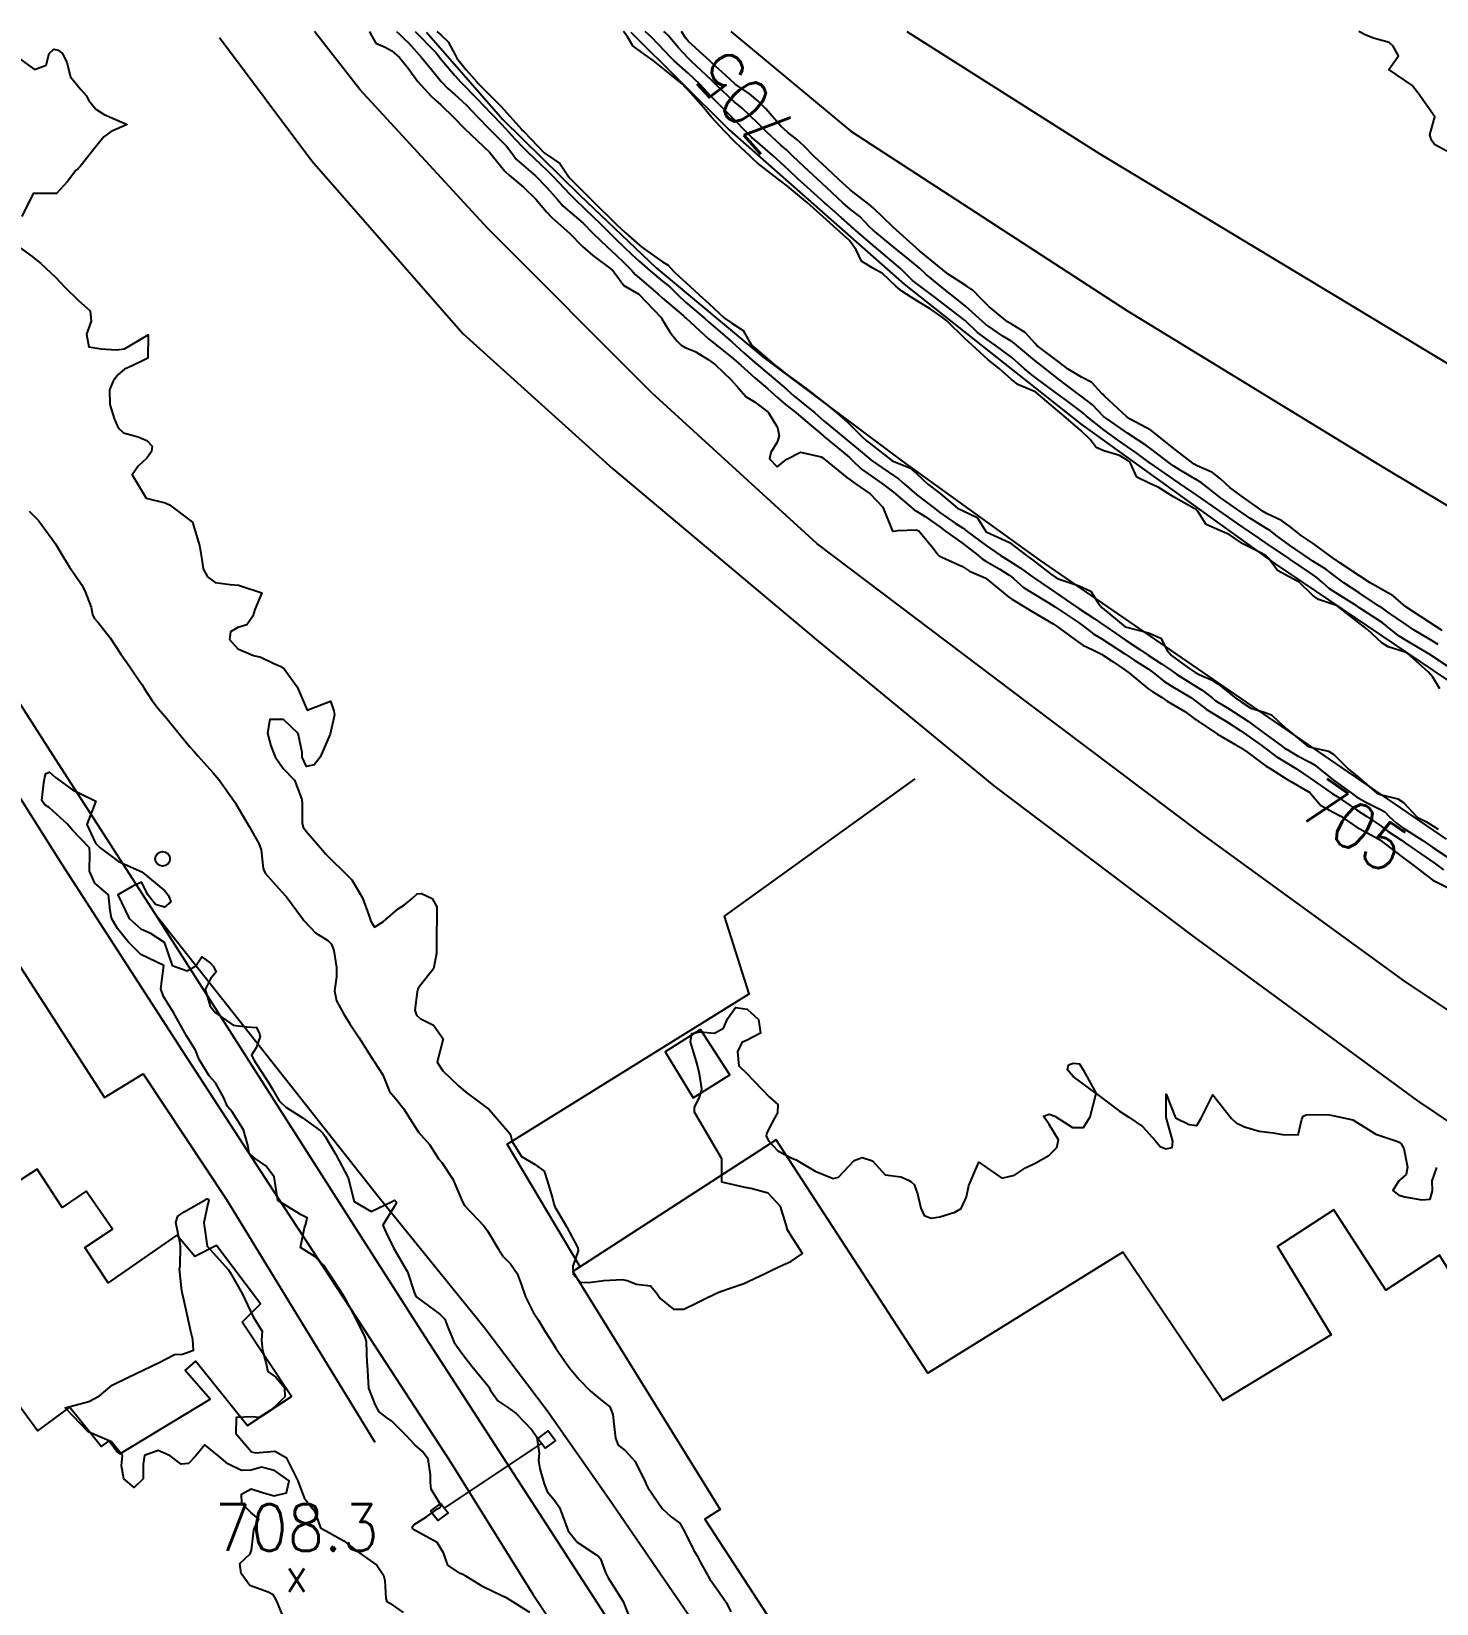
# Model space of a CAD drawing. Header units: metres. Extents: x 307586 to 320046, y 7427249 to 7434250.
# Drawn here: x 307871.4 to 307991.8, y 7434115.3 to 7434250 of the extents above; entities that cross this region are included whole.
import ezdxf
from ezdxf.enums import TextEntityAlignment as Align

# ---------------------------------------------------------------- set-up
doc = ezdxf.new("R2010")
doc.units = ezdxf.units.M
doc.header["$MEASUREMENT"] = 0
for name, color, linetype in [('Cotas', 45, 'Continuous'), ('Curvas de Nivel 1m', 11, 'Continuous'), ('Curvas de Nivel 5m', 15, 'Continuous'), ('Divisa', 42, 'FENCELINE2'), ('Edificações', 30, 'Continuous'), ('Hidrografia', 140, 'Continuous'), ('Linha Férrea', 20, 'Continuous'), ('Pontos Cotados', 45, 'Continuous'), ('Portico', 45, 'Continuous'), ('Postes', 20, 'Continuous'), ('Vias Primárias', 230, 'Continuous')]:
    doc.layers.add(name, color=color, linetype=linetype)
doc.styles.add('Style-STANDARD', font='STANDARD.shx')
doc.linetypes.add('FENCELINE2', pattern='A,0.25,-0.1,[132,ltypeshp.shx,S=0.1,R=0,X=-0.1,Y=0],-0.1,1', length=1.45)

# ---------------------------------------------------------------- blocks, each defined once
blk = doc.blocks.new('ELVTXT_81')
at = {"layer": 'Pontos Cotados', "linetype": 'Continuous', "style": 'Style-STANDARD'}
for s, height, p in [('708.3', 4, (0, 4)), ('x', 3, (0, 0))]:
    blk.add_text(s, height=height, dxfattribs=at).set_placement(p, align=Align.MIDDLE_CENTER)

msp = doc.modelspace()

# ---------------------------------------------------------------- linework, layer by layer
at = {"layer": 'Curvas de Nivel 1m', "flags": 128}
for points, elevation in [([(307902.65, 7434249.95), (307902.9, 7434249.71), (307903.31, 7434249.33), (307903.68, 7434248.98), (307904.82, 7434247.69), (307905.65, 7434246.69), (307906.48, 7434245.67), (307907.04, 7434245.07), (307907.62, 7434244.58), (307908.64, 7434243.64), (307909.6, 7434242.64), (307910.6, 7434241.62), (307911.57, 7434240.64), (307912.08, 7434240.12), (307912.48, 7434239.6), (307912.94, 7434238.97), (307913.55, 7434238.44), (307914.56, 7434237.57), (307915.53, 7434236.59), (307916.45, 7434235.55), (307916.94, 7434234.97), (307917.5, 7434234.5), (307918.64, 7434233.52), (307919.48, 7434232.68), (307920.69, 7434231.5), (307921.46, 7434230.78), (307922.12, 7434230.15), (307922.8, 7434229.47), (307923.11, 7434229.14), (307923.44, 7434228.85), (307925.07, 7434227.44), (307925.42, 7434227.13), (307927.23, 7434225.58), (307927.39, 7434225.44), (307927.43, 7434225.41), (307929.38, 7434223.63), (307929.66, 7434223.39), (307931.36, 7434222.05), (307931.73, 7434221.73), (307932.14, 7434221.36), (307933.34, 7434220.29), (307934.47, 7434219.33), (307935.32, 7434218.58), (307935.99, 7434217.99), (307936.87, 7434217.3), (307937.3, 7434216.95), (307939.25, 7434215.27), (307939.27, 7434215.25), (307939.35, 7434215.19), (307941.26, 7434213.64), (307941.47, 7434213.46), (307941.69, 7434213.24), (307942.48, 7434212.46), (307943.24, 7434211.94), (307944.3, 7434211.21), (307945.22, 7434210.48), (307946.77, 7434209.18), (307947, 7434208.97), (307947.2, 7434208.86), (307947.95, 7434208.41), (307949.19, 7434207.51), (307949.68, 7434207.15), (307951.17, 7434206.08), (307952.42, 7434205.11), (307952.82, 7434204.78), (307953.15, 7434204.57), (307954.33, 7434203.9), (307955.14, 7434203.39), (307955.32, 7434203.27), (307955.55, 7434203.07), (307956.38, 7434202.32), (307957.12, 7434201.85), (307958.49, 7434201.04), (307959.11, 7434200.63), (307960.21, 7434199.9), (307961.09, 7434199.32), (307961.5, 7434199), (307962.4, 7434198.32), (307963.07, 7434197.91), (307964.57, 7434196.96), (307965.06, 7434196.63), (307965.92, 7434196.08), (307967.04, 7434195.36), (307967.61, 7434194.93), (307968.4, 7434194.29), (307969.02, 7434193.9), (307970.7, 7434192.89), (307971.01, 7434192.66), (307972.02, 7434191.89), (307973, 7434191.31), (307973.76, 7434190.85), (307974.98, 7434190.03), (307976.72, 7434188.82), (307976.96, 7434188.63), (307978, 7434187.85), (307978.95, 7434187.28), (307979.77, 7434186.78), (307980.93, 7434185.99), (307982.72, 7434184.74), (307982.83, 7434184.66), (307982.91, 7434184.61), (307983.24, 7434184.41), (307984.9, 7434183.28), (307985.77, 7434182.71), (307986.89, 7434181.95), (307987.62, 7434181.43), (307988.75, 7434180.67), (307988.87, 7434180.59), (307989.1, 7434180.43), (307990.85, 7434179.23), (307991.66, 7434178.64), (307992.34, 7434178.13)], 704), ([(307904.26, 7434249.95), (307904.52, 7434249.69), (307905.67, 7434248.49), (307906.07, 7434248.08), (307906.4, 7434247.67), (307907.64, 7434246.18), (307908.14, 7434245.64), (307909.62, 7434244.12), (307910.09, 7434243.63), (307911.59, 7434242.06), (307912.02, 7434241.6), (307912.77, 7434240.79), (307913.57, 7434239.96), (307913.94, 7434239.58), (307915.55, 7434238.05), (307915.8, 7434237.81), (307916.05, 7434237.55), (307917.52, 7434235.99), (307918, 7434235.53), (307919.5, 7434234.08), (307920.09, 7434233.5), (307921.47, 7434232.14), (307922.15, 7434231.48), (307922.82, 7434230.83), (307923.45, 7434230.27), (307924.38, 7434229.45), (307925.43, 7434228.56), (307926.06, 7434228.06), (307926.72, 7434227.42), (307927.41, 7434226.76), (307929.04, 7434225.39), (307929.39, 7434225.09), (307931.37, 7434223.37), (307932.42, 7434222.41), (307933.36, 7434221.6), (307933.67, 7434221.34), (307935.33, 7434219.95), (307936.05, 7434219.31), (307936.72, 7434218.7), (307937.31, 7434218.23), (307938.48, 7434217.28), (307939.29, 7434216.58), (307940.9, 7434215.25), (307941.27, 7434214.95), (307942.2, 7434214.17), (307943.25, 7434213.28), (307943.32, 7434213.22), (307945.24, 7434211.91), (307945.66, 7434211.62), (307946.14, 7434211.19), (307947.22, 7434210.25), (307948.65, 7434209.16), (307949.2, 7434208.75), (307950.5, 7434207.82), (307951.19, 7434207.4), (307951.35, 7434207.29), (307951.55, 7434207.12), (307953.17, 7434205.92), (307954.36, 7434205.09), (307955.15, 7434204.6), (307956.09, 7434204.01), (307957.13, 7434203.24), (307957.39, 7434203.05), (307959.12, 7434201.88), (307960.38, 7434201.02), (307961.11, 7434200.52), (307962.42, 7434199.66), (307963.09, 7434199.22), (307963.43, 7434198.98), (307965.07, 7434197.83), (307966.41, 7434196.95), (307967.06, 7434196.53), (307968.19, 7434195.77), (307969.04, 7434195.21), (307969.48, 7434194.91), (307971.02, 7434193.93), (307971.68, 7434193.54), (307972.53, 7434192.87), (307972.8, 7434192.65), (307973.01, 7434192.51), (307973.85, 7434192), (307975, 7434191.27), (307975.63, 7434190.83), (307976.98, 7434189.85), (307978.43, 7434188.8), (307978.74, 7434188.57), (307978.96, 7434188.43), (307979.84, 7434187.9), (307980.95, 7434187.32), (307981.31, 7434187.13), (307981.75, 7434186.76), (307982.93, 7434185.81), (307984.44, 7434184.72), (307984.91, 7434184.4), (307985.69, 7434183.93), (307986.9, 7434183.33), (307987.31, 7434183.11), (307987.71, 7434182.69), (307988.33, 7434182.12), (307988.88, 7434181.74), (307990.57, 7434180.65), (307990.87, 7434180.45), (307991.44, 7434180.06), (307992.85, 7434179.1)], 703), ([(307906.11, 7434249.95), (307906.46, 7434249.67), (307907.07, 7434249.05), (307907.67, 7434247.96), (307907.82, 7434247.65), (307908.63, 7434246.66), (307909.54, 7434245.63), (307909.63, 7434245.53), (307911.53, 7434243.61), (307911.61, 7434243.52), (307913.36, 7434241.58), (307913.46, 7434241.46), (307913.58, 7434241.35), (307915.3, 7434239.56), (307915.56, 7434239.37), (307916.65, 7434238.64), (307917.4, 7434237.53), (307917.54, 7434237.34), (307919.38, 7434235.51), (307919.51, 7434235.38), (307921.41, 7434233.49), (307921.49, 7434233.41), (307922.27, 7434232.69), (307923.47, 7434231.63), (307923.66, 7434231.46), (307925.45, 7434230.22), (307925.93, 7434229.92), (307926.38, 7434229.43), (307926.92, 7434228.9), (307927.43, 7434228.44), (307928.58, 7434227.4), (307929.41, 7434226.66), (307930.76, 7434225.38), (307931.39, 7434224.95), (307932.35, 7434224.32), (307932.88, 7434223.35), (307933.09, 7434223.06), (307933.37, 7434222.81), (307935.16, 7434221.32), (307935.35, 7434221.16), (307936.08, 7434220.57), (307937.33, 7434219.68), (307937.85, 7434219.28), (307939.31, 7434218.15), (307940.4, 7434217.26), (307941.29, 7434216.47), (307942.56, 7434215.23), (307942.93, 7434214.89), (307943.27, 7434214.62), (307945.1, 7434213.2), (307945.25, 7434213.12), (307946.63, 7434212.56), (307947.24, 7434212.05), (307948.18, 7434211.16), (307949.22, 7434210.37), (307950.71, 7434209.13), (307951.2, 7434208.88), (307952.4, 7434208.31), (307953.18, 7434207.1), (307955.17, 7434206.17), (307956.62, 7434205.06), (307956.93, 7434204.83), (307957.15, 7434204.68), (307958.68, 7434203.49), (307959.13, 7434203.18), (307959.43, 7434203.03), (307961.13, 7434202.47), (307962.14, 7434202.01), (307962.76, 7434200.99), (307963.11, 7434200.59), (307965.08, 7434198.96), (307967.08, 7434198.45), (307968.12, 7434197.97), (307968.68, 7434196.92), (307969.06, 7434196.49), (307970.52, 7434195.42), (307971.04, 7434195.07), (307971.41, 7434194.88), (307972.53, 7434194.37), (307973.02, 7434194.06), (307974.56, 7434192.84), (307975.01, 7434192.52), (307975.85, 7434191.98), (307977, 7434191.63), (307977.61, 7434191.42), (307978.23, 7434190.8), (307978.98, 7434190.17), (307980.67, 7434188.77), (307980.96, 7434188.65), (307982.51, 7434188.3), (307982.96, 7434188.02), (307984.25, 7434186.73), (307984.93, 7434186.18), (307986.65, 7434184.7), (307986.91, 7434184.59), (307988.45, 7434184.22), (307988.91, 7434183.91), (307990.08, 7434182.66), (307990.89, 7434182.26), (307991.88, 7434181.63)], 702), ([(307992.04, 7434193.65), (307991.45, 7434194.64), (307991.04, 7434195.11), (307989.27, 7434196.67), (307989.06, 7434196.78), (307987.6, 7434197.23), (307987.07, 7434197.57), (307985.84, 7434198.71), (307985.09, 7434199.29), (307983.24, 7434200.74), (307983.11, 7434200.8), (307981.65, 7434201.29), (307981.12, 7434201.67), (307979.98, 7434202.78), (307979.14, 7434203.24), (307978.12, 7434203.78), (307977.36, 7434204.82), (307977.16, 7434205.03), (307976.69, 7434205.3), (307975.17, 7434206.06), (307973.98, 7434206.85), (307973.19, 7434207.21), (307972.02, 7434207.71), (307971.27, 7434208.89), (307971.2, 7434208.97), (307971, 7434209.1), (307969.22, 7434210.1), (307967.9, 7434210.92), (307967.24, 7434211.2), (307966.07, 7434211.77), (307965.53, 7434212.96), (307965.41, 7434213.11), (307965.26, 7434213.22), (307964.6, 7434213.63), (307963.26, 7434214.03), (307962.6, 7434214.32), (307962.08, 7434215), (307961.28, 7434215.77), (307959.81, 7434217.02), (307959.31, 7434217.46), (307957.43, 7434219.05), (307957.32, 7434219.11), (307955.94, 7434219.68), (307955.33, 7434220.13), (307954.27, 7434221.09), (307953.35, 7434221.83), (307951.95, 7434223.12), (307951.63, 7434223.38), (307951.38, 7434223.62), (307949.81, 7434225.15), (307949.4, 7434225.49), (307948.37, 7434226.2), (307947.42, 7434226.77), (307946.73, 7434227.18), (307945.94, 7434227.7), (307945.43, 7434228.13), (307944.28, 7434229.21), (307943.45, 7434229.68), (307942.48, 7434230.26), (307942.04, 7434231.24), (307941.47, 7434232.03), (307940.1, 7434233.26), (307939.5, 7434233.8), (307937.83, 7434235.29), (307937.52, 7434235.56), (307936.15, 7434236.69), (307935.54, 7434237.15), (307935.32, 7434237.32), (307933.56, 7434238.7), (307933.21, 7434239), (307932.87, 7434239.35), (307932.17, 7434239.97), (307931.57, 7434240.55), (307930.79, 7434241.38), (307929.6, 7434242.63), (307928.97, 7434243.4), (307927.63, 7434244.91), (307927.38, 7434245.17), (307927.14, 7434245.42), (307925.65, 7434246.66), (307924.63, 7434247.45), (307923.67, 7434248.14), (307922.91, 7434248.71), (307922.45, 7434249.48), (307922.13, 7434249.93), (307922.11, 7434249.95)], 702), ([(307993.04, 7434195.35), (307991.09, 7434196.65), (307991.03, 7434196.68), (307989.07, 7434197.84), (307988.55, 7434198.15), (307987.88, 7434198.69), (307987.09, 7434199.31), (307985.41, 7434200.41), (307985.11, 7434200.61), (307984.95, 7434200.72), (307983.12, 7434201.86), (307982.58, 7434202.2), (307981.98, 7434202.76), (307981.53, 7434203.16), (307981.14, 7434203.43), (307979.19, 7434204.76), (307979.15, 7434204.78), (307977.17, 7434206.13), (307976.12, 7434206.83), (307975.19, 7434207.46), (307973.2, 7434208.86), (307971.22, 7434210.23), (307970.25, 7434210.9), (307969.24, 7434211.58), (307967.27, 7434212.93), (307967.25, 7434212.94), (307966.11, 7434213.79), (307965.27, 7434214.37), (307964.42, 7434214.97), (307963.29, 7434215.81), (307961.77, 7434217), (307961.52, 7434217.22), (307961.31, 7434217.39), (307959.93, 7434218.41), (307959.32, 7434218.87), (307959.12, 7434219.03), (307957.34, 7434220.35), (307956.93, 7434220.65), (307956.46, 7434221.06), (307955.36, 7434222.01), (307953.94, 7434223.09), (307953.38, 7434223.48), (307952.43, 7434224.16), (307951.42, 7434225.13), (307951.39, 7434225.16), (307951.29, 7434225.24), (307949.42, 7434226.67), (307948.8, 7434227.16), (307947.43, 7434228.18), (307946.87, 7434228.61), (307946.29, 7434229.19), (307945.86, 7434229.61), (307945.45, 7434229.95), (307943.96, 7434231.22), (307943.47, 7434231.63), (307941.61, 7434233.25), (307941.55, 7434233.3), (307941.49, 7434233.35), (307940.77, 7434233.99), (307939.51, 7434235.11), (307939.33, 7434235.27), (307937.54, 7434236.87), (307937.06, 7434237.3), (307936.28, 7434238.04), (307935.56, 7434238.71), (307934.89, 7434239.33), (307933.57, 7434240.47), (307933.1, 7434240.87), (307932.62, 7434241.35), (307931.6, 7434242.39), (307930.6, 7434243.38), (307929.62, 7434244.38), (307928.66, 7434245.4), (307927.65, 7434246.38), (307926.45, 7434247.43), (307926.05, 7434247.82), (307925.67, 7434248.23), (307924.49, 7434249.45), (307923.96, 7434249.95)], 703), ([(307991.88, 7434197.45), (307991.08, 7434197.92), (307989.84, 7434198.66), (307989.09, 7434199.18), (307987.57, 7434200.22), (307987.11, 7434200.55), (307986.88, 7434200.7), (307985.12, 7434201.85), (307983.81, 7434202.73), (307983.14, 7434203.24), (307982.28, 7434203.88), (307981.15, 7434204.59), (307980.86, 7434204.77), (307979.17, 7434205.95), (307977.99, 7434206.81), (307977.53, 7434207.16), (307977.19, 7434207.37), (307975.76, 7434208.27), (307975.2, 7434208.65), (307974.93, 7434208.84), (307973.22, 7434210.04), (307972.14, 7434210.88), (307971.63, 7434211.28), (307971.24, 7434211.52), (307969.78, 7434212.37), (307969.25, 7434212.71), (307968.97, 7434212.91), (307967.27, 7434214.2), (307966.84, 7434214.51), (307966.18, 7434214.95), (307965.28, 7434215.55), (307963.55, 7434216.73), (307963.3, 7434216.9), (307963.22, 7434216.98), (307962.28, 7434217.97), (307961.32, 7434218.71), (307960.89, 7434219.01), (307959.33, 7434220.18), (307958.25, 7434221.04), (307957.35, 7434221.76), (307955.78, 7434223.07), (307955.56, 7434223.26), (307955.38, 7434223.39), (307954.61, 7434223.85), (307953.39, 7434224.67), (307953.14, 7434224.85), (307952.86, 7434225.11), (307951.41, 7434226.41), (307950.52, 7434227.14), (307949.43, 7434227.99), (307948.01, 7434229.16), (307947.45, 7434229.66), (307946.64, 7434230.37), (307945.6, 7434231.2), (307945.46, 7434231.31), (307944.98, 7434231.69), (307943.49, 7434232.92), (307943.18, 7434233.22), (307942.35, 7434234.09), (307941.51, 7434234.74), (307940.88, 7434235.26), (307939.53, 7434236.54), (307938.74, 7434237.28), (307937.55, 7434238.37), (307937.08, 7434238.82), (307936.58, 7434239.3), (307936.06, 7434239.8), (307935.57, 7434240.22), (307934.37, 7434241.33), (307933.59, 7434242.12), (307932.28, 7434243.36), (307931.91, 7434243.66), (307931.62, 7434243.9), (307930.04, 7434245.39), (307929.64, 7434245.77), (307927.89, 7434247.41), (307927.67, 7434247.63), (307926.8, 7434248.55), (307926.06, 7434249.43), (307925.89, 7434249.64), (307925.69, 7434249.83), (307925.56, 7434249.95)], 704), ([(307992.64, 7434239.7), (307991.58, 7434240.27), (307991.31, 7434240.65), (307991.17, 7434241.08), (307991.61, 7434242.65), (307990.17, 7434244.66), (307989.64, 7434245.34), (307987.66, 7434246.69), (307988.49, 7434247.86), (307988.05, 7434248.69), (307987.69, 7434248.99), (307986.34, 7434249.36), (307985.69, 7434249.62), (307985.1, 7434249.95)], 706), ([(307869.66, 7434248.11), (307871.64, 7434246.68), (307872.65, 7434247.07), (307872.89, 7434248.07), (307873.29, 7434248.44), (307873.67, 7434248.35), (307874.04, 7434248.06), (307874.42, 7434247.28), (307874.72, 7434246.05), (307875.62, 7434244.99), (307876.05, 7434244.46), (307876.29, 7434244.03), (307876.89, 7434243.3), (307877.6, 7434242.83), (307879.58, 7434241.99), (307878.21, 7434241.37), (307877.57, 7434240.92), (307876.84, 7434240.02), (307875.55, 7434238.37), (307875.37, 7434238.21), (307875.18, 7434238.04), (307874.47, 7434237.11), (307873.51, 7434236.06), (307871.51, 7434236.08), (307870.56, 7434234.09)], 706), ([(307869.47, 7434232.11), (307871.45, 7434230.66), (307872.18, 7434230.07), (307873.43, 7434228.91), (307874.23, 7434228.05), (307875.41, 7434226.91), (307876.41, 7434226.02), (307876.49, 7434225.13), (307876.1, 7434224.03), (307876.28, 7434222.94), (307877.36, 7434222.75), (307878.67, 7434222.69), (307879.36, 7434222.77), (307881.37, 7434223.96), (307881.35, 7434221.96), (307880.01, 7434221.31), (307879.34, 7434221.01), (307878.78, 7434220.55), (307878.38, 7434220), (307878.05, 7434219.26), (307878.09, 7434218), (307878.47, 7434216.81), (307878.81, 7434215.99), (307879.27, 7434215.57), (307880.53, 7434215.24), (307881.26, 7434214.9), (307881.73, 7434214.44), (307881.65, 7434213.96), (307881.25, 7434213.4), (307880.51, 7434212.71), (307880, 7434211.98), (307881.2, 7434209.97), (307882.82, 7434209.57), (307883.2, 7434209.4), (307885.18, 7434207.92), (307885.76, 7434205.91), (307885.96, 7434204.73), (307886.1, 7434203.91), (307886.46, 7434203.23), (307887.12, 7434202.75), (307888.41, 7434202.59), (307889.12, 7434202.52), (307891.11, 7434201.85), (307890.51, 7434200.44), (307890.35, 7434199.86), (307889.82, 7434199.11), (307889.07, 7434198.9), (307888.42, 7434198.52), (307888.35, 7434197.88), (307889.05, 7434197.07), (307890.39, 7434196.51), (307891.04, 7434196.35), (307892.09, 7434195.83), (307892.75, 7434195.55), (307893.03, 7434195.34), (307894.14, 7434193.81), (307894.99, 7434191.8), (307897, 7434192.57), (307897.29, 7434191.77), (307897.34, 7434191.42), (307896.96, 7434189.77), (307896.11, 7434187.78), (307895.6, 7434187.12), (307894.93, 7434186.99), (307894.57, 7434187.8), (307894.56, 7434188.19), (307894.22, 7434189.81), (307892.98, 7434191.02), (307891.81, 7434191), (307891.6, 7434189.84), (307891.89, 7434188.77), (307892.26, 7434187.83), (307892.93, 7434186.82), (307893.9, 7434185.81), (307894.53, 7434184.17), (307894.56, 7434183.8), (307894.57, 7434182.11), (307894.66, 7434181.8), (307894.87, 7434181.48), (307896.33, 7434179.78), (307896.57, 7434179.5), (307896.84, 7434179.23), (307898.37, 7434177.75), (307898.82, 7434177.27), (307899.75, 7434175.74), (307900.27, 7434174.25), (307900.44, 7434173.73), (307900.77, 7434173.23), (307901.53, 7434173.72), (307902.78, 7434174.81), (307903.34, 7434175.15), (307903.99, 7434175.69), (307904.41, 7434176.07), (307904.8, 7434176.12), (307905.7, 7434175.67), (307906.11, 7434174.98), (307906.11, 7434173.66), (307906.07, 7434172.97), (307906.08, 7434171.66), (307906.07, 7434170.98), (307905.81, 7434169.66), (307904.71, 7434168.25), (307904.47, 7434167.91), (307904.42, 7434167.68), (307904.23, 7434166.13), (307904.37, 7434165.68), (307904.67, 7434165.39), (307905.82, 7434164.82), (307906.65, 7434163.65), (307906.13, 7434161.66), (307906.62, 7434160.91), (307907.95, 7434159.64), (307908.6, 7434159.08), (307910.58, 7434157.61), (307912.33, 7434155.58), (307912.41, 7434155.44), (307912.55, 7434154.87), (307913.35, 7434153.57), (307914.53, 7434152.9), (307915.3, 7434152.33), (307915.57, 7434151.54), (307916.02, 7434150), (307916.14, 7434149.54), (307916.22, 7434149.27), (307916.48, 7434148.85), (307917.24, 7434147.52), (307918.18, 7434145.77), (307918.22, 7434145.51), (307917.75, 7434144.19), (307917.78, 7434143.52), (307918.41, 7434142.83), (307919.12, 7434142.79), (307920.41, 7434142.96), (307921.98, 7434143.04), (307922.41, 7434142.95), (307923.21, 7434142.64), (307924.4, 7434142.49), (307924.9, 7434141.94), (307925.25, 7434141.43), (307926.38, 7434140.5), (307927.27, 7434140.51), (307928.39, 7434141.06), (307928.61, 7434141.17), (307929.06, 7434141.38), (307929.95, 7434141.82), (307930.4, 7434142.01), (307931.4, 7434142.36), (307932.41, 7434142.7), (307932.85, 7434142.89), (307933.75, 7434143.33), (307934.19, 7434143.54), (307934.42, 7434143.65), (307935.53, 7434144.2), (307936.43, 7434144.58), (307937.43, 7434145.28), (307936.46, 7434146.8), (307936.14, 7434147.3), (307936.04, 7434147.74), (307935.55, 7434149.31), (307934.5, 7434150.45), (307933.01, 7434150.83), (307932.51, 7434150.93), (307930.51, 7434151.37), (307930.53, 7434153.37), (307929.34, 7434155.38), (307928.57, 7434156.7), (307928.18, 7434157.39), (307928.18, 7434157.8), (307928.59, 7434158.59), (307928.79, 7434159.2), (307928.8, 7434159.39), (307928.62, 7434160.65), (307928.44, 7434161.39), (307928.35, 7434161.68), (307927.83, 7434163.4), (307927.94, 7434164.12), (307928.66, 7434164.25), (307929.9, 7434164.14), (307930.66, 7434164.58), (307931.02, 7434165.36), (307931.7, 7434166.34), (307932.69, 7434166.21), (307933.66, 7434165.33), (307933.84, 7434164.15), (307932.65, 7434163.51), (307932.24, 7434163.35), (307931.86, 7434162.56), (307931.97, 7434161.35), (307932.62, 7434160.74), (307933.99, 7434159.33), (307934.6, 7434158.66), (307935.33, 7434158.05), (307935.29, 7434157.31), (307935.03, 7434156.86), (307934.56, 7434155.95), (307934.36, 7434155.52), (307934.33, 7434155.32), (307934.55, 7434154.9), (307935.31, 7434154.08), (307936.53, 7434153.45), (307936.9, 7434153.29), (307938.52, 7434152.33), (307940.06, 7434151.71), (307940.52, 7434151.81), (307941.86, 7434153.23), (307942.54, 7434153.51), (307943.42, 7434153.21), (307944.52, 7434152), (307945.85, 7434151.85), (307946.52, 7434151.56), (307946.75, 7434151.41), (307947.01, 7434151.17), (307947.29, 7434150.38), (307947.58, 7434149.16), (307947.85, 7434148.54), (307948.47, 7434148.29), (307949.19, 7434148.42), (307950.48, 7434148.82), (307951.02, 7434149.12), (307951.49, 7434150.12), (307951.69, 7434151.11), (307952.53, 7434153.1), (307954.52, 7434151.73), (307955.61, 7434151.98), (307956.53, 7434152.61), (307957.43, 7434153.05), (307958.54, 7434153.68), (307959.21, 7434154.36), (307959.38, 7434155.02), (307958.57, 7434156.33), (307958.08, 7434157.04), (307958.58, 7434157.2), (307959.05, 7434157.03), (307960.57, 7434156.08), (307961.5, 7434156.06), (307962.08, 7434156.99), (307962.6, 7434158.98), (307960.62, 7434160.43), (307960.14, 7434161.01), (307960.22, 7434161.43), (307960.64, 7434161.57), (307961.16, 7434161.53), (307961.49, 7434161), (307962.6, 7434158.98), (307964.59, 7434157.46), (307965.38, 7434156.95), (307966.57, 7434156.14), (307967.67, 7434154.92), (307968.07, 7434154.44), (307968.55, 7434154.24), (307969.09, 7434154.36), (307969.16, 7434154.9), (307968.58, 7434156.91), (307968.6, 7434158.91), (307969.38, 7434156.9), (307970.57, 7434156.31), (307971.22, 7434156.24), (307971.58, 7434156.88), (307972.6, 7434158.86), (307974.18, 7434156.84), (307974.58, 7434156.46), (307975.29, 7434156.11), (307976.57, 7434155.75), (307977.76, 7434155.6), (307978.56, 7434155.48), (307979.9, 7434155.44), (307980.21, 7434156.77), (307980.32, 7434157.04), (307980.59, 7434157.16), (307981, 7434157.18), (307982.59, 7434157.15), (307984.58, 7434156.72), (307986.56, 7434155.5), (307988.34, 7434154.89), (307988.56, 7434154.81), (307988.73, 7434154.67), (307988.95, 7434154.26), (307989.28, 7434152.66), (307989.15, 7434152.04), (307988.52, 7434151.51), (307988.01, 7434150.68), (307988.51, 7434150.27), (307989.05, 7434150.12), (307990.5, 7434149.86), (307991.2, 7434149.94), (307991.4, 7434150.64), (307991.38, 7434151.5), (307991.78, 7434152.63)], 706), ([(307871.19, 7434208.86), (307871.99, 7434208.07), (307873.16, 7434206.46), (307873.43, 7434206.06), (307873.9, 7434205.3), (307874.63, 7434204.05), (307875.13, 7434203.38), (307875.67, 7434202.58), (307875.94, 7434202.03), (307876.49, 7434200.63), (307876.61, 7434200.02), (307876.74, 7434199.68), (307877.08, 7434199.33), (307878.12, 7434198), (307879.04, 7434196.61), (307879.48, 7434195.99), (307880.51, 7434194.48), (307880.85, 7434193.97), (307881.01, 7434193.72), (307881.7, 7434192.66), (307882.23, 7434191.95), (307882.98, 7434191.1), (307883.92, 7434189.93), (307884.95, 7434188.66), (307885.31, 7434188.27), (307885.64, 7434187.91), (307886.92, 7434186.47), (307887.42, 7434185.88), (307888.74, 7434184.02), (307888.85, 7434183.87), (307888.89, 7434183.8), (307890.02, 7434181.86), (307890.85, 7434180.4), (307891.05, 7434179.85), (307891.23, 7434178.24), (307891.39, 7434177.84), (307892.8, 7434176.28), (307893.22, 7434175.82), (307894.61, 7434173.96), (307894.72, 7434173.8), (307894.77, 7434173.73), (307895.71, 7434172.73), (307896.76, 7434172.09), (307897.07, 7434171.77), (307897.27, 7434171.24), (307897.52, 7434169.76), (307897.5, 7434168.98), (307897.34, 7434167.76), (307897.52, 7434166.93), (307898.13, 7434165.76), (307898.66, 7434164.94), (307899.45, 7434163.74), (307900.63, 7434161.88), (307900.7, 7434161.79), (307900.74, 7434161.73), (307901.49, 7434160.59), (307901.82, 7434159.71), (307902.04, 7434159.15), (307902.59, 7434158.53), (307903.26, 7434157.69), (307904.55, 7434155.68), (307905.47, 7434154.6), (307906.09, 7434153.66), (307906.26, 7434153.39), (307906.53, 7434153.07), (307907.48, 7434151.64), (307908.22, 7434149.9), (307908.32, 7434149.63), (307908.48, 7434149.39), (307910.15, 7434147.61), (307910.46, 7434147.21), (307911.41, 7434145.6), (307911.82, 7434144.98), (307912.42, 7434144.38), (307913, 7434143.57), (307913.34, 7434142.64), (307913.69, 7434141.57), (307914.37, 7434140.24), (307914.81, 7434139.55), (307915.4, 7434138.59), (307916.06, 7434137.53), (307916.34, 7434137.11), (307917.43, 7434135.52), (307918.3, 7434134.48), (307919.25, 7434133.5), (307920.28, 7434132.65), (307920.94, 7434132.14), (307921.19, 7434131.48), (307921.31, 7434130.42), (307921.41, 7434129.47), (307921.64, 7434128.87), (307922.23, 7434128.39), (307923.1, 7434127.45), (307923.98, 7434125.66), (307924.07, 7434125.44), (307924.19, 7434125.23), (307925.41, 7434123.43), (307926.17, 7434122.73), (307926.92, 7434122.17), (307927.36, 7434121.4), (307928.13, 7434119.83), (307928.4, 7434119.39), (307928.7, 7434118.8), (307929.5, 7434117.38), (307930.09, 7434116.55), (307930.91, 7434115.36), (307931.3, 7434114.58)], 707), ([(307914.06, 7434114.53), (307912.4, 7434115.58), (307912.08, 7434115.77), (307911.73, 7434115.93), (307910.09, 7434116.73), (307908.58, 7434117.63), (307908.29, 7434117.81), (307908.11, 7434117.86), (307907.06, 7434118.59), (307906.67, 7434119.64), (307906.14, 7434120.52), (307904.31, 7434121.52), (307904.15, 7434121.6), (307904.05, 7434121.68), (307903.98, 7434121.86), (307904.16, 7434122.05), (307905.23, 7434122.73), (307906.17, 7434123.4), (307906.33, 7434123.49), (307906.48, 7434123.65), (307906.18, 7434124.15), (307905.61, 7434125.08), (307905.55, 7434125.66), (307905.55, 7434126.31), (307905.37, 7434127.66), (307904.88, 7434128.32), (307904.23, 7434128.89), (307903.49, 7434129.69), (307902.26, 7434130.91), (307901.79, 7434131.23), (307901.18, 7434131.72), (307900.85, 7434132.29), (307900.29, 7434133.73), (307900.16, 7434135.73), (307900.15, 7434135.89), (307900.07, 7434137.73), (307899.96, 7434138.12), (307899.16, 7434139.74), (307898.38, 7434141.22), (307898.05, 7434141.75), (307897.36, 7434142.81), (307896.75, 7434143.77), (307896.42, 7434144.24), (307895.66, 7434145.02), (307894.43, 7434145.8), (307894.77, 7434147.48), (307894.87, 7434147.79), (307895.01, 7434148.34), (307894.47, 7434148.59), (307892.48, 7434149.82), (307892.18, 7434151.83), (307891.46, 7434152.77), (307890.53, 7434153.41), (307890.03, 7434153.85), (307889.94, 7434154.45), (307889.55, 7434155.86), (307888.58, 7434157.4), (307888.18, 7434157.87), (307887.87, 7434158.6), (307887.15, 7434159.88), (307886.61, 7434160.5), (307885.75, 7434161.9), (307885.44, 7434162.7), (307884.65, 7434163.92), (307883.55, 7434165.93), (307882.69, 7434167.3), (307882.45, 7434167.94), (307882.72, 7434169.94), (307880.74, 7434170.89), (307879.65, 7434171.98), (307878.76, 7434173.12), (307878.24, 7434174), (307878.12, 7434174.66), (307877.98, 7434176), (307876.81, 7434176.99), (307876.36, 7434178.02), (307876.39, 7434179.57), (307876.35, 7434180.02), (307874.87, 7434181.56), (307874.47, 7434182.04), (307872.89, 7434183.48), (307872.53, 7434183.71), (307872.26, 7434184.07), (307872.44, 7434185.6), (307872.53, 7434186.07), (307872.61, 7434186.38), (307872.92, 7434186.49), (307873.43, 7434186.05), (307874.9, 7434184.98), (307875.55, 7434184.68), (307876.89, 7434184.01), (307876.12, 7434182.02), (307876.85, 7434180.42), (307877.26, 7434180.01), (307878.83, 7434178.86), (307880.82, 7434177.97), (307882.8, 7434176.34), (307883.11, 7434175.94), (307883.31, 7434175.41), (307882.78, 7434174.95), (307882.01, 7434175.17), (307881.38, 7434175.96), (307880.81, 7434177.08), (307880.05, 7434176.73), (307878.79, 7434175.99), (307879.76, 7434173.98), (307880.76, 7434173.07), (307881.53, 7434172.73), (307882.75, 7434171.94), (307883.42, 7434169.93), (307884.72, 7434169.49), (307885.46, 7434169.91), (307885.96, 7434170.68), (307886.73, 7434170.15), (307886.95, 7434169.89), (307887.21, 7434169.39), (307886.71, 7434168.8), (307886.27, 7434167.9), (307886.68, 7434166.46), (307887.15, 7434165.89), (307888.66, 7434164.84), (307889.83, 7434164.69), (307890.66, 7434164.63), (307890.91, 7434164.1), (307890.97, 7434163.85), (307890.64, 7434162.9), (307890.24, 7434162.25), (307890.44, 7434161.85), (307890.63, 7434161.56), (307891.74, 7434159.83), (307892.05, 7434159.28), (307892.59, 7434158.35), (307893.17, 7434157.81), (307894.57, 7434156.91), (307896.13, 7434155.78), (307896.35, 7434155.57), (307896.55, 7434155.29), (307897.44, 7434153.76), (307898.51, 7434151.75), (307899.02, 7434149.74), (307900.47, 7434148.87), (307902.21, 7434149.7), (307902.48, 7434149.83), (307902.61, 7434149.7), (307902.63, 7434149.55), (307902.48, 7434149.32), (307901.48, 7434147.71), (307901.77, 7434147.03), (307902.43, 7434145.7), (307903.58, 7434143.69), (307904.19, 7434141.89), (307904.27, 7434141.68), (307904.39, 7434141.54), (307904.96, 7434141.1), (307906.37, 7434140.07), (307906.78, 7434139.65), (307907.05, 7434138.95), (307907.58, 7434137.64), (307908.33, 7434136.62), (307909.11, 7434135.62), (307910.3, 7434134.16), (307910.55, 7434133.86), (307910.68, 7434133.6), (307911.34, 7434132.65), (307912.28, 7434132.03), (307912.91, 7434131.57), (307914.25, 7434130.18), (307914.66, 7434129.55), (307914.86, 7434128.18), (307914.82, 7434127.55), (307914.94, 7434126.82), (307915.31, 7434125.54), (307915.55, 7434124.9), (307916.18, 7434124.15), (307916.61, 7434123.53), (307916.87, 7434122.82), (307917.37, 7434121.52), (307918.14, 7434120.55), (307919.72, 7434119.49), (307919.96, 7434119.33), (307920.12, 7434119.11), (307920.57, 7434117.95), (307920.78, 7434117.48), (307922.07, 7434115.46), (307922.86, 7434113.45)], 708), ([(307893.09, 7434113.81), (307892.44, 7434115.44), (307892.24, 7434115.82), (307892.08, 7434116.05), (307891.65, 7434116.26), (307890.09, 7434116.83), (307889.34, 7434117.86), (307889.24, 7434118.73), (307890.12, 7434119.56), (307890.22, 7434119.85), (307890.42, 7434121.57), (307890.52, 7434121.84), (307890.85, 7434122.53), (307890.17, 7434123.09), (307889.41, 7434123.86), (307889.37, 7434124.67), (307890.19, 7434125.12), (307891.16, 7434124.81), (307892.18, 7434124.52), (307893.22, 7434124.77), (307893.46, 7434125.81), (307892.21, 7434126.69), (307891.09, 7434126.96), (307890.21, 7434126.72), (307889.37, 7434126.69), (307888.21, 7434127.25), (307887.47, 7434127.88), (307886.23, 7434128.89), (307885.44, 7434127.9), (307884.84, 7434127.28), (307884.21, 7434127.23), (307883.25, 7434127.93), (307882.23, 7434128.4), (307881.07, 7434127.96), (307880.94, 7434127.23), (307880.96, 7434125.96), (307880.19, 7434125.24), (307879.28, 7434125.98), (307879.1, 7434127.09), (307879.18, 7434127.98), (307878.23, 7434129.14), (307876.24, 7434130.01), (307874.27, 7434132.04), (307876.28, 7434132.6), (307877.21, 7434133.07), (307878.29, 7434133.99), (307879.63, 7434134.64), (307880.3, 7434134.97), (307882.31, 7434135.94), (307883.64, 7434136.61), (307884.32, 7434136.65), (307885.26, 7434136.98), (307885.21, 7434137.91), (307885.03, 7434138.59), (307884.74, 7434139.91), (307884.39, 7434141.44), (307884.28, 7434141.92), (307884.25, 7434142.07), (307884.06, 7434143.92), (307884.11, 7434144.23), (307884.15, 7434145.92), (307884.08, 7434146.28), (307883.76, 7434147.93), (307883.92, 7434148.48), (307884.47, 7434148.85), (307886.32, 7434149.89), (307886.41, 7434149.96), (307886.48, 7434149.97), (307886.55, 7434149.89), (307886.57, 7434149.8), (307886.48, 7434149.52), (307886.15, 7434147.89), (307886.43, 7434145.89), (307888.25, 7434143.87), (307888.41, 7434143.65), (307889.42, 7434141.86), (307890.36, 7434139.85), (307891.13, 7434138.61), (307891.08, 7434137.84), (307891.17, 7434137), (307891.48, 7434135.83), (307891.64, 7434135.17), (307892.3, 7434134.67), (307893.06, 7434133.81), (307893.09, 7434133), (307892.28, 7434132.19), (307891.84, 7434131.83), (307890.88, 7434131.23), (307890.26, 7434131.29), (307888.91, 7434131.22), (307888.88, 7434129.86), (307890.23, 7434128.29), (307890.58, 7434128.19), (307892.23, 7434128.34), (307893.19, 7434127.81), (307894.19, 7434125.8), (307894.73, 7434124.34), (307895.18, 7434123.78), (307895.62, 7434123.23), (307896.15, 7434121.77), (307898.14, 7434120.67), (307899.31, 7434119.74), (307900.12, 7434119.17), (307900.96, 7434118.57), (307901.54, 7434117.71), (307901.64, 7434117.25), (307901.74, 7434115.71), (307901.83, 7434115.46), (307902.07, 7434115.31), (307903.23, 7434114.52)], 708)]:
    msp.add_lwpolyline(points, dxfattribs=dict(at, elevation=elevation))
at = {"layer": 'Curvas de Nivel 5m', "elevation": 705, "flags": 128}
for points in [[(307900.33, 7434249.95), (307900.43, 7434249.74), (307900.88, 7434248.94), (307901.67, 7434248.61), (307902.24, 7434248.29), (307902.91, 7434247.71), (307903.65, 7434246.8), (307904.45, 7434245.69), (307905.62, 7434244.4), (307906, 7434244.05), (307906.46, 7434243.67), (307907.6, 7434242.56), (307908.47, 7434241.64), (307909.57, 7434240.6), (307910.61, 7434239.62), (307911.55, 7434238.45), (307911.92, 7434237.98), (307912.33, 7434237.6), (307913.53, 7434236.6), (307914.58, 7434235.57), (307915.5, 7434234.49), (307915.95, 7434234), (307916.48, 7434233.55), (307917.48, 7434232.68), (307918.59, 7434231.52), (307919.46, 7434230.75), (307921.16, 7434229.49), (307921.44, 7434229.12), (307922.14, 7434228.19), (307923.42, 7434227.46), (307925.33, 7434225.44), (307925.39, 7434225.32), (307926.1, 7434224.15), (307926.71, 7434223.42), (307927.03, 7434223.08), (307927.37, 7434222.88), (307928.23, 7434222.53), (307929.36, 7434221.86), (307929.98, 7434221.38), (307931.33, 7434220.11), (307931.98, 7434219.36), (307932.6, 7434218.64), (307933.31, 7434218.21), (307934.49, 7434217.33), (307935.28, 7434216.03), (307935.44, 7434215.32), (307935.27, 7434214.78), (307934.71, 7434213.87), (307934.61, 7434213.33), (307935.25, 7434212.67), (307936.09, 7434213.31), (307937.26, 7434213.92), (307939.02, 7434213.5), (307939.25, 7434213.36), (307939.38, 7434213.27), (307941.24, 7434211.74), (307941.52, 7434211.53), (307941.95, 7434211.24), (307943.22, 7434210.33), (307944.32, 7434209.21), (307945.09, 7434207.29), (307945.13, 7434207.2), (307945.18, 7434207.15), (307945.24, 7434207.15), (307945.59, 7434207.19), (307947.18, 7434207.27), (307947.41, 7434207.17), (307948.64, 7434205.68), (307949.03, 7434205.15), (307949.15, 7434205.02), (307949.38, 7434204.92), (307951.14, 7434204.11), (307951.75, 7434203.73), (307953.13, 7434203.12), (307953.18, 7434203.1), (307955.12, 7434201.5), (307955.36, 7434201.32), (307955.79, 7434201.07), (307957.1, 7434200.27), (307958.91, 7434199.2), (307959.08, 7434199.09), (307959.18, 7434199.03), (307961.07, 7434197.63), (307961.46, 7434197.39), (307962.31, 7434196.99), (307963.06, 7434196.61), (307964.05, 7434195.96), (307965.04, 7434195.28), (307965.47, 7434194.96), (307967.02, 7434193.68), (307967.46, 7434193.37), (307968.19, 7434192.92), (307968.67, 7434192.58), (307969.01, 7434192.39), (307970.19, 7434191.71), (307971, 7434191.11), (307971.13, 7434191.02), (307971.34, 7434190.88), (307972.98, 7434189.75), (307974.56, 7434188.84), (307974.96, 7434188.62), (307975.59, 7434188.2), (307976.95, 7434187.17), (307977.15, 7434187.02), (307977.5, 7434186.81), (307978.93, 7434185.9), (307980.91, 7434184.77), (307981.82, 7434183.67), (307982.9, 7434183.08), (307983.55, 7434182.73), (307984.88, 7434181.82), (307986.81, 7434180.77), (307986.87, 7434180.72), (307986.89, 7434180.72), (307986.9, 7434180.7), (307988.85, 7434179.22), (307989.61, 7434178.66), (307990.83, 7434177.7), (307991.45, 7434177.26), (307992.69, 7434176.62)], [(307992.23, 7434198.63), (307991.09, 7434199.38), (307989.11, 7434200.67), (307988.05, 7434201.62), (307987.13, 7434202.13), (307986.07, 7434202.71), (307985.14, 7434203.33), (307983.47, 7434204.42), (307983.15, 7434204.65), (307983.09, 7434204.68), (307983.02, 7434204.74), (307981.17, 7434206.1), (307980.17, 7434206.78), (307979.19, 7434207.54), (307978.46, 7434208.07), (307977.2, 7434208.66), (307976.9, 7434208.82), (307975.21, 7434210.03), (307974.08, 7434210.85), (307973.24, 7434211.62), (307972.55, 7434212.17), (307971.25, 7434212.75), (307970.99, 7434212.89), (307969.27, 7434214.19), (307968.39, 7434214.92), (307967.29, 7434215.81), (307965.52, 7434216.74), (307965.3, 7434216.87), (307965.18, 7434216.96), (307963.32, 7434218.71), (307963.18, 7434218.84), (307963.04, 7434218.98), (307962.22, 7434219.88), (307961.34, 7434220.35), (307960.2, 7434221.02), (307959.35, 7434221.69), (307957.52, 7434223.05), (307957.37, 7434223.21), (307956.5, 7434224.17), (307955.39, 7434224.85), (307955.01, 7434225.08), (307953.41, 7434226.39), (307952.69, 7434227.11), (307952.06, 7434227.76), (307951.43, 7434228.18), (307949.92, 7434229.15), (307949.45, 7434229.52), (307947.46, 7434231.17), (307945.49, 7434232.92), (307945.18, 7434233.2), (307943.51, 7434234.81), (307943.29, 7434235), (307943, 7434235.23), (307941.53, 7434236.37), (307940.56, 7434237.26), (307939.55, 7434238.21), (307938.4, 7434239.28), (307937.57, 7434240.11), (307936.96, 7434240.68), (307936.15, 7434241.31), (307935.59, 7434241.83), (307934.3, 7434243.33), (307933.62, 7434244.02), (307932.89, 7434244.61), (307931.76, 7434245.37), (307931.63, 7434245.47), (307930.86, 7434246.17), (307929.66, 7434247.27), (307929.53, 7434247.39), (307927.68, 7434249.1), (307927.52, 7434249.25), (307927.42, 7434249.41), (307927.06, 7434249.95)]]:
    msp.add_lwpolyline(points, dxfattribs=at)
at = {"layer": 'Divisa'}
for points in [[(307828.38, 7434177.89), (307847.4, 7434192.07), (307862.48, 7434169.7), (307867.99, 7434173.58), (307877.64, 7434158.65), (307880.96, 7434160.65), (307888.09, 7434149.9), (307900.8, 7434129.11)], [(307918.39, 7434144.13), (307912.12, 7434154.63), (307932.86, 7434167.51), (307930.76, 7434174.16), (307947.1, 7434185.94)]]:
    msp.add_lwpolyline(points, dxfattribs=at)
at = {"layer": 'Edificações'}
msp.add_lwpolyline([(307928.69, 7434164.45), (307925.68, 7434162.54), (307928.07, 7434158.62), (307931.21, 7434160.58)], close=True, dxfattribs=at)
for points in [[(308018.81, 7434103.19), (308008.16, 7434119.68), (307996.48, 7434137.88), (307992.01, 7434145.13), (307987.41, 7434142.14), (307982.95, 7434149), (307978.13, 7434145.86), (307982.74, 7434138.3), (307973.44, 7434132.69), (307964.88, 7434145.38), (307948.16, 7434135.02), (307935.19, 7434155.02), (307917.77, 7434143.72), (307930.39, 7434123.36), (307929.06, 7434122.53), (307959.14, 7434076.38)], [(307878.94, 7434128.1), (307886.7, 7434132.81), (307884.54, 7434135.25), (307885.46, 7434136.06), (307889.89, 7434130.53), (307893.65, 7434133.03), (307889.42, 7434139.39), (307891, 7434140.96), (307887.24, 7434145.95), (307885.37, 7434145.01), (307883.84, 7434146.85), (307877.96, 7434142.76), (307875.96, 7434145.8), (307878.33, 7434147.36), (307876.05, 7434150.62), (307874.02, 7434149.2), (307871.87, 7434152.51), (307870.1, 7434151.36)], [(307868.42, 7434134.81), (307871.93, 7434130.07), (307874.67, 7434132.1), (307877.39, 7434128.75), (307878.03, 7434129.22), (307878.74, 7434128.25), (307878.94, 7434128.1)]]:
    msp.add_lwpolyline(points, dxfattribs=at)
at = {"layer": 'Hidrografia'}
for points in [[(307905.23, 7434249.9), (307911.77, 7434242.41), (307918.37, 7434235.92), (307924.91, 7434229.71), (307934.04, 7434222.07), (307945.95, 7434213.18), (307957.7, 7434204.69), (307972.62, 7434194.45), (307983.09, 7434187.25), (307992.59, 7434180.76)], [(307922.73, 7434249.9), (307931.14, 7434241.51), (307946.15, 7434228.3), (307961.34, 7434216.28), (307977.94, 7434204.36), (307994.99, 7434192.84), (308011.63, 7434181.39), (308029.02, 7434171), (308039.24, 7434164.84), (308043.25, 7434161.12), (308049, 7434155.72), (308051.89, 7434152.6), (308058.03, 7434149.05), (308065.71, 7434146.24), (308091.56, 7434143.23), (308108.55, 7434141.59), (308137.3, 7434134.59), (308146.08, 7434132.03), (308149.67, 7434129.9)]]:
    msp.add_lwpolyline(points, dxfattribs=at)
at = {"layer": 'Linha Férrea'}
for points in [[(307865.94, 7434199.29), (307873.66, 7434187.24), (307881.95, 7434174.39), (307904.51, 7434139.04), (307929.28, 7434100.8), (307953.74, 7434063.42), (307974.09, 7434031.15), (307993.09, 7434003.3), (308013.84, 7433973.32), (308034.63, 7433945.63), (308043.68, 7433934.74), (308057.82, 7433908.86), (308071.35, 7433888.07)], [(307867.75, 7434188.43), (307873.98, 7434178.61), (307884.34, 7434162.58), (307892.46, 7434150.09), (307899.19, 7434139.83), (307907.16, 7434127.59), (307914.33, 7434116.09), (307923.15, 7434102.87), (307931.9, 7434089.68), (307939.92, 7434077.03), (307949.02, 7434063.09), (307958.3, 7434047.77), (307966.82, 7434035.05), (307974.29, 7434023.7), (307983.77, 7434009.8), (307993.84, 7433994.99), (308005.8, 7433977.82), (308023.72, 7433952.16), (308030.71, 7433941.95), (308036.29, 7433933.66), (308056.2, 7433905.13), (308072.11, 7433879.77)], [(307881.95, 7434174.39), (307890.56, 7434163.5), (307901.17, 7434150.06), (307910.16, 7434138.96), (307915.55, 7434131.82), (307920.85, 7434124.29), (307928.33, 7434113.37), (307934.63, 7434103.48), (307947.55, 7434083.79), (307961.67, 7434062.59), (307971.22, 7434048.67), (307981.51, 7434032.97), (307989.32, 7434021.33), (308001.39, 7434003.93), (308011.72, 7433988.5), (308024.44, 7433970.09), (308032.14, 7433958.56), (308043.7, 7433941.08), (308064.36, 7433908.87), (308064.36, 7433908.87), (308082.47, 7433882.92)]]:
    msp.add_lwpolyline(points, dxfattribs=at)
at = {"layer": 'Portico'}
for points in [[(307914.76, 7434129.39), (307915.64, 7434130.07), (307916.26, 7434129.26), (307915.39, 7434128.59)], [(307905.57, 7434123.2), (307906.45, 7434123.87), (307907.07, 7434123.06), (307906.2, 7434122.39)]]:
    msp.add_lwpolyline(points, close=True, dxfattribs=at)
msp.add_lwpolyline([(307906.76, 7434123.47), (307915.08, 7434128.99)], dxfattribs=at)
at = {"layer": 'Postes'}
msp.add_circle((307882.61, 7434179.08), 0.629, dxfattribs=at)
at = {"layer": 'Vias Primárias'}
for points in [[(307887.49, 7434249.43), (307895.39, 7434238.86), (307908.32, 7434224.07), (307921.19, 7434212.48), (307938.61, 7434197.88), (307953.82, 7434185.34), (307970.84, 7434172.48), (307990.13, 7434158.34), (307996.4, 7434154.13), (308008.18, 7434146.89), (308020.16, 7434140.52), (308030.01, 7434135.37), (308047.58, 7434127.18), (308067.1, 7434119.12), (308081.58, 7434113.97, -0.02303)], [(307931.3, 7434249.95), (307941.57, 7434241.42), (307965.21, 7434226.06), (307987.17, 7434212.63), (308011.55, 7434198.06), (308032.49, 7434185.71), (308057.25, 7434171.33), (308063.36, 7434167.81), (308067.09, 7434165.55, -0.274119), (308070.66, 7434158.9, -0.029305), (308067.87, 7434131.39, -0.483201), (308063.85, 7434129.14, 0.009724), (308053.06, 7434133.33), (308025.23, 7434146.7), (308008.6, 7434156.05), (308001.21, 7434160.5), (307989.1, 7434168.55), (307971.66, 7434181.23), (307956.84, 7434192.35), (307938.66, 7434206.09), (307924.53, 7434218.99), (307910.48, 7434233.08), (307899.52, 7434244.97), (307895.63, 7434249.95)], [(307946.36, 7434249.95), (307962.91, 7434239.46), (307984.76, 7434226.3), (308014.41, 7434208.39), (308022.66, 7434203.64, 0.241103), (308034.83, 7434203.04, 0.136922), (308048.21, 7434214.22, 0.078147), (308053.99, 7434226.28, 0.156366), (308053.05, 7434231.59), (308047.86, 7434243.52), (308044.08, 7434249.95)]]:
    msp.add_lwpolyline(points, format="xyb", dxfattribs=at)

# ---------------------------------------------------------------- block references
at = {"layer": 'Pontos Cotados', "linetype": 'Continuous'}
msp.add_blockref('ELVTXT_81', (307894.1, 7434117.8, 708.31), dxfattribs=at)

# ---------------------------------------------------------------- texts
at = {"layer": 'Cotas', "style": 'Style-STANDARD'}
for rotation, p in [(132.0567, (307932.52, 7434243.91, 705)), (325.5236, (307984.72, 7434181.89, 705))]:
    msp.add_text('705', height=4, rotation=rotation, dxfattribs=at).set_placement(p, align=Align.MIDDLE_CENTER)

doc.saveas('drawing.dxf')
